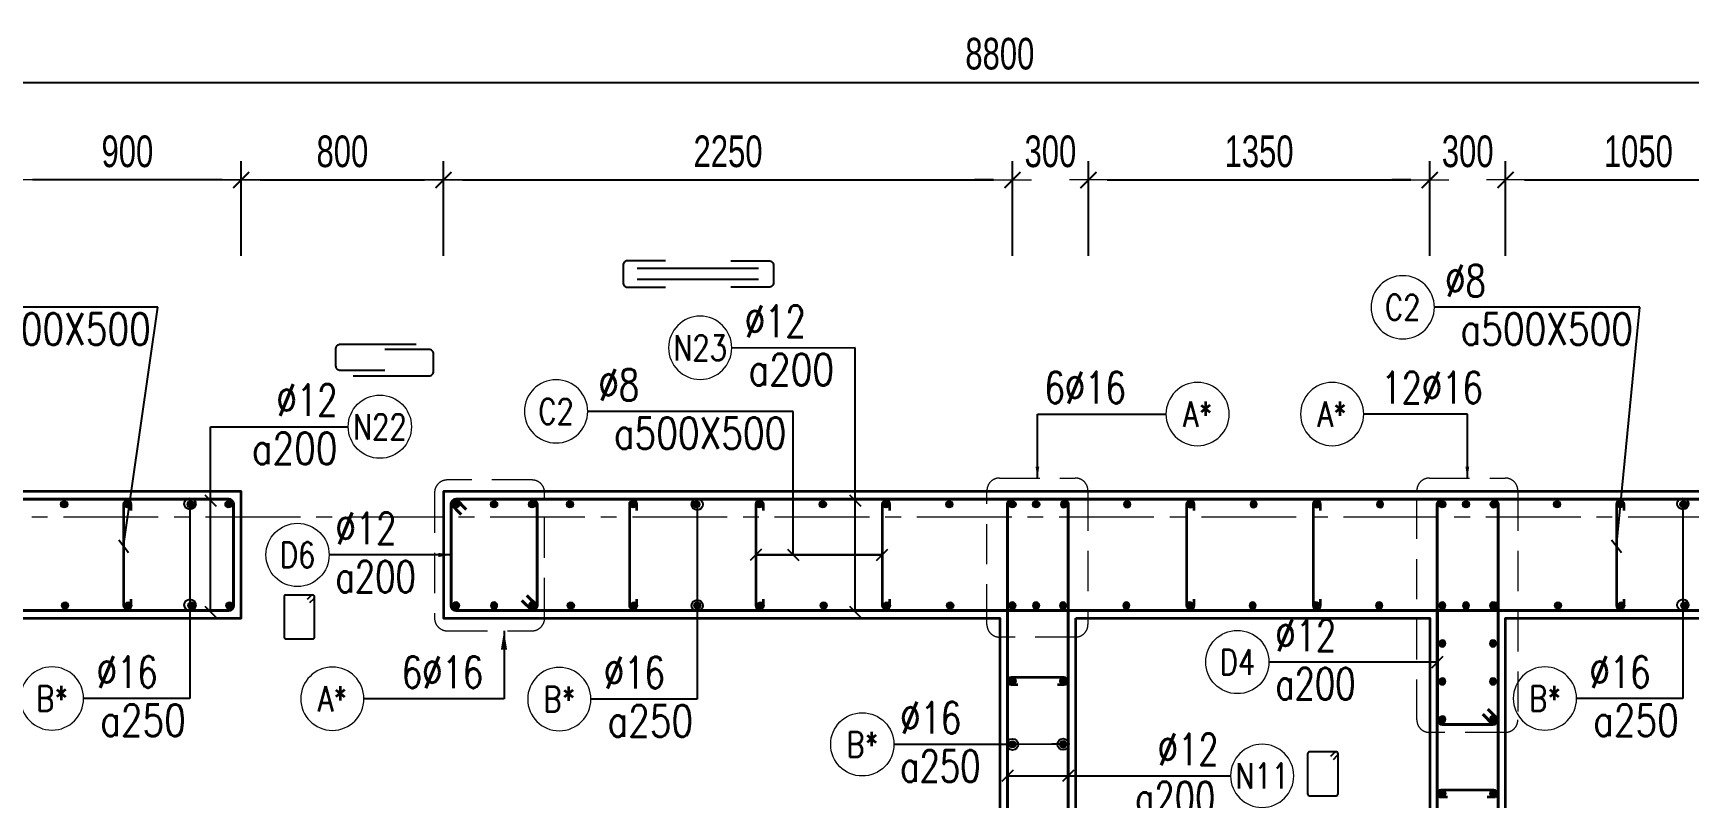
# Model space of a CAD drawing. Header units: millimetres. Extents: x 931337 to 1117500, y 19732 to 157199.
# Drawn here: x 948426 to 954974, y 116339 to 119362 of the extents above; entities that cross this region are included whole.
import ezdxf
from ezdxf.enums import TextEntityAlignment as Align

# ---------------------------------------------------------------- set-up
doc = ezdxf.new("R2010")
doc.units = ezdxf.units.MM
doc.header["$MEASUREMENT"] = 0
for name, pattern in [('HIDDEN', [9.525, 6.35, -3.175]), ('HIDDEN2', [4.7625, 3.175, -1.5875]), ('HT_Grid$0$CENTER2', [1.125, 0.75, -0.125, 0.125, -0.125])]:
    doc.linetypes.add(name, pattern=pattern)
doc.layers.get('0').update_dxf_attribs({"lineweight": 20})
doc.layers.get('Defpoints').update_dxf_attribs({"color": 151, "lineweight": 9})
for name, color, linetype in [('Hidden', 9, 'HIDDEN'), ('Leader', 6, 'Continuous'), ('Ligature', 1, 'Continuous')]:
    doc.layers.add(name, color=color, linetype=linetype)
for name, color, linetype, lineweight in [('HT_Grid$0$NDC_S_AXIS', 5, 'HT_Grid$0$CENTER2', 13), ('KC-LEADER', 153, 'Continuous', 18), ('KC-THEP', 6, 'Continuous', 40), ('NDC_S_DIM', 1, 'Continuous', 15), ('NDC_S_HIDDEN', 8, 'HIDDEN2', 13), ('NDC_S_LEADER', 1, 'Continuous', 15), ('NDC_S_REBAR', 4, 'Continuous', 35), ('NDC_S_STIRRUP', 4, 'Continuous', 40), ('NDC_S_VN TEXT', 7, 'Continuous', 20), ('NDC_S_WALL', 6, 'Continuous', 35)]:
    doc.layers.add(name, color=color, linetype=linetype, lineweight=lineweight)
doc.styles.add('NDC_ARIAL', font='arial.ttf', dxfattribs={"width": 0.85})
doc.styles.add('NDC_DIM', font='', dxfattribs={"width": 0.75})
doc.styles.add('NDC_EN TXT', font='romans.shx', dxfattribs={"width": 0.8})
doc.styles.get('NDC_DIM').set_extended_font_data('Dotum')
doc.dimstyles.new('NDC_1-50', dxfattribs={"dimscale": 50, "dimtxt": 2.5, "dimasz": 1, "dimexe": 1.5, "dimexo": 0, "dimgap": 0.8, "dimtad": 1, "dimdec": 0, "dimdsep": 46, "dimtxsty": 'NDC_ARIAL', "dimblk": 'DIMMARK', "dimcen": 49999.938995, "dimdle": 1.5, "dimclrd": 1, "dimclre": 1, "dimclrt": 3, "dimadec": 0, "dimazin": 0, "dimtfac": 1, "dimtdec": 0, "dimtix": 1, "dimtmove": 2, "dimatfit": 3, "dimfxl": 1, "dimarcsym": 0})
doc.dimstyles.new('NDC_dim_30', dxfattribs={"dimscale": 30, "dimtxt": 2.5, "dimasz": 1.5, "dimexe": 1.5, "dimexo": 2.5, "dimgap": 1, "dimtad": 1, "dimdec": 0, "dimzin": 0, "dimdsep": 46, "dimtxsty": 'NDC_DIM', "dimblk": 'DIMMARK', "dimcen": 0.09, "dimdle": 1.2, "dimclrd": 1, "dimclre": 1, "dimclrt": 3, "dimadec": 0, "dimazin": 0, "dimtfac": 1, "dimtdec": 0, "dimtix": 1, "dimtofl": 0, "dimtmove": 0, "dimatfit": 3, "dimfxl": 6, "dimfxlon": 1, "dimtolj": 1, "dimtzin": 0, "dimarcsym": 0})
doc.dimstyles.new('NDC_dim_50', dxfattribs={"dimscale": 50, "dimtxt": 2.5, "dimasz": 1.5, "dimexe": 1.5, "dimexo": 2.5, "dimgap": 1, "dimtad": 1, "dimdec": 0, "dimzin": 0, "dimdsep": 46, "dimtxsty": 'NDC_DIM', "dimblk": 'DIMMARK', "dimcen": 0.09, "dimdle": 1.2, "dimclrd": 1, "dimclre": 1, "dimclrt": 3, "dimadec": 0, "dimazin": 0, "dimtfac": 1, "dimtdec": 0, "dimtix": 1, "dimtofl": 0, "dimtmove": 0, "dimatfit": 3, "dimfxl": 6, "dimfxlon": 1, "dimtolj": 1, "dimtzin": 0, "dimarcsym": 0})

# ---------------------------------------------------------------- blocks, each defined once
blk = doc.blocks.new('THEP')
at = {"layer": 'KC-LEADER', "color": 6}
blk.add_circle((0, 0), 14, dxfattribs=at)
at = {"layer": 'KC-THEP'}
for p, q in [((-14, 0), (14, 0)), ((9.9, 9.9), (-9.9, -9.9)), ((-9.9, 9.9), (9.9, -9.9)), ((0, 14), (0, -14))]:
    blk.add_line(p, q, dxfattribs=at)
blk = doc.blocks.new('DIMMARK')
at = {"layer": 'NDC_S_DIM', "color": 1}
blk.add_line((-1.5, 0), (1, 0), dxfattribs=at)
at = {"layer": 'NDC_S_DIM', "color": 2, "const_width": 0.1}
blk.add_lwpolyline([(-0.424, -0.424), (0.424, 0.424)], dxfattribs=at)
blk = doc.blocks.new('*U10')
blk.add_circle((2.5, 0), 2.5)
at = {"layer": 'NDC_S_VN TEXT', "color": 3, "style": 'NDC_EN TXT'}
for tag, width, p in [('DK2', 0.75, (-0.85, 0.85)), ('KC2', 0.8, (-0.85, -2.97))]:
    blk.add_attdef(tag, text='', height=2.5, dxfattribs=dict(at, width=width)).set_placement(p, align=Align.RIGHT)
at = {"layer": 'NDC_S_VN TEXT', "color": 7, "style": 'NDC_EN TXT', "width": 0.8}
blk.add_attdef('SH3', text='', height=2, dxfattribs=at).set_placement((2.5, 0), align=Align.MIDDLE)
blk = doc.blocks.new('*U13')
blk.add_circle((-2.5, 0), 2.5)
at = {"layer": 'NDC_S_VN TEXT', "color": 3, "style": 'NDC_EN TXT', "width": 0.75}
blk.add_attdef('DK1', (0.5, 0.85), '', height=2.5, dxfattribs=at)
at = {"layer": 'NDC_S_VN TEXT', "color": 7, "style": 'NDC_EN TXT', "width": 0.8}
blk.add_attdef('SH2', text='', height=2, dxfattribs=at).set_placement((-2.5, 0), align=Align.MIDDLE)
blk = doc.blocks.new('*U11')
blk.add_circle((-2.5, 0), 2.5)
at = {"layer": 'NDC_S_VN TEXT', "color": 3, "style": 'NDC_EN TXT', "width": 0.75}
for tag, p in [('DK1', (0.5, 0.85)), ('KC1', (0.5, -2.97))]:
    blk.add_attdef(tag, p, '', height=2.5, dxfattribs=at)
at = {"layer": 'NDC_S_VN TEXT', "color": 7, "style": 'NDC_EN TXT', "width": 0.8}
blk.add_attdef('SH2', text='', height=2, dxfattribs=at).set_placement((-2.5, 0), align=Align.MIDDLE)
blk = doc.blocks.new('*D1143')
at = {"layer": 'Defpoints', "color": 0, "transparency": 16777216}
for p in [(952599.2, 118781.1), (952299.2, 117049.4), (952599.2, 117049.4)]:
    blk.add_point(p, dxfattribs=at)
at = {"layer": 'NDC_S_DIM', "color": 1, "lineweight": -2, "transparency": 16777216}
for p, q in [((952299.2, 118481.1), (952299.2, 118856.1)), ((952599.2, 118481.1), (952599.2, 118856.1)), ((952224.2, 118781.1), (952149.2, 118781.1)), ((952674.2, 118781.1), (952749.2, 118781.1))]:
    blk.add_line(p, q, dxfattribs=at)
at = {"layer": 'NDC_S_DIM', "color": 1, "lineweight": -2, "transparency": 16777216, "xscale": 75, "yscale": 75, "zscale": 75}
blk.add_blockref('DIMMARK', (952299.2, 118781.1), dxfattribs=at)
at = {"layer": 'NDC_S_DIM', "color": 1, "lineweight": -2, "transparency": 16777216, "xscale": 75, "yscale": 75, "zscale": 75, "rotation": 180}
blk.add_blockref('DIMMARK', (952599.2, 118781.1), dxfattribs=at)
at = {"layer": 'NDC_S_DIM', "color": 3, "transparency": 16777216, "insert": (952449.2, 118893.6), "char_height": 125, "attachment_point": 5, "style": 'NDC_DIM'}
blk.add_mtext('\\A1;300', dxfattribs=at)
blk = doc.blocks.new('*D1144')
at = {"layer": 'Defpoints', "color": 0, "transparency": 16777216}
for p in [(950049.5, 118781.1), (949249.2, 117519.4), (950049.5, 117519.4)]:
    blk.add_point(p, dxfattribs=at)
at = {"layer": 'NDC_S_DIM', "color": 1, "lineweight": -2, "transparency": 16777216}
for p, q in [((949249.2, 118481.1), (949249.2, 118856.1)), ((950049.5, 118481.1), (950049.5, 118856.1)), ((949324.2, 118781.1), (949974.5, 118781.1))]:
    blk.add_line(p, q, dxfattribs=at)
at = {"layer": 'NDC_S_DIM', "color": 1, "lineweight": -2, "transparency": 16777216, "xscale": 75, "yscale": 75, "zscale": 75, "rotation": 180}
blk.add_blockref('DIMMARK', (949249.2, 118781.1), dxfattribs=at)
at = {"layer": 'NDC_S_DIM', "color": 1, "lineweight": -2, "transparency": 16777216, "xscale": 75, "yscale": 75, "zscale": 75}
blk.add_blockref('DIMMARK', (950049.5, 118781.1), dxfattribs=at)
at = {"layer": 'NDC_S_DIM', "color": 3, "transparency": 16777216, "insert": (949649.4, 118893.6), "char_height": 125, "attachment_point": 5, "style": 'NDC_DIM'}
blk.add_mtext('\\A1;800', dxfattribs=at)
blk = doc.blocks.new('*D1145')
at = {"layer": 'Defpoints', "color": 0, "transparency": 16777216}
for p in [(952299.2, 118781.1), (950049.5, 117519.4), (952299.2, 117049.4)]:
    blk.add_point(p, dxfattribs=at)
at = {"layer": 'NDC_S_DIM', "color": 1, "lineweight": -2, "transparency": 16777216}
for p, q in [((950049.5, 118481.1), (950049.5, 118856.1)), ((952299.2, 118481.1), (952299.2, 118856.1)), ((950124.5, 118781.1), (952224.2, 118781.1))]:
    blk.add_line(p, q, dxfattribs=at)
at = {"layer": 'NDC_S_DIM', "color": 1, "lineweight": -2, "transparency": 16777216, "xscale": 75, "yscale": 75, "zscale": 75, "rotation": 180}
blk.add_blockref('DIMMARK', (950049.5, 118781.1), dxfattribs=at)
at = {"layer": 'NDC_S_DIM', "color": 1, "lineweight": -2, "transparency": 16777216, "xscale": 75, "yscale": 75, "zscale": 75}
blk.add_blockref('DIMMARK', (952299.2, 118781.1), dxfattribs=at)
at = {"layer": 'NDC_S_DIM', "color": 3, "transparency": 16777216, "insert": (951174.4, 118893.6), "char_height": 125, "attachment_point": 5, "style": 'NDC_DIM'}
blk.add_mtext('\\A1;2250', dxfattribs=at)
blk = doc.blocks.new('*D1146')
at = {"layer": 'Defpoints', "color": 0, "transparency": 16777216}
for p in [(956649.2, 119166.9), (956649.2, 118263.9), (947849.2, 117469.7)]:
    blk.add_point(p, dxfattribs=at)
at = {"layer": 'NDC_S_DIM', "color": 1, "lineweight": -2, "transparency": 16777216}
for p, q in [((947849.2, 118866.9), (947849.2, 119241.9)), ((956649.2, 118866.9), (956649.2, 119241.9)), ((947924.2, 119166.9), (956574.2, 119166.9))]:
    blk.add_line(p, q, dxfattribs=at)
at = {"layer": 'NDC_S_DIM', "color": 1, "lineweight": -2, "transparency": 16777216, "xscale": 75, "yscale": 75, "zscale": 75, "rotation": 180}
blk.add_blockref('DIMMARK', (947849.2, 119166.9), dxfattribs=at)
at = {"layer": 'NDC_S_DIM', "color": 1, "lineweight": -2, "transparency": 16777216, "xscale": 75, "yscale": 75, "zscale": 75}
blk.add_blockref('DIMMARK', (956649.2, 119166.9), dxfattribs=at)
at = {"layer": 'NDC_S_DIM', "color": 3, "transparency": 16777216, "insert": (952249.2, 119279.5), "char_height": 125, "attachment_point": 5, "style": 'NDC_DIM'}
blk.add_mtext('\\A1;8800', dxfattribs=at)
blk = doc.blocks.new('*D1149')
at = {"layer": 'Defpoints', "color": 0, "ltscale": 200, "transparency": 16777216}
for p in [(948349.2, 118781.1), (949249.2, 117519.4), (948349.2, 117049.4)]:
    blk.add_point(p, dxfattribs=at)
at = {"layer": 'NDC_S_DIM', "color": 1, "lineweight": -2, "ltscale": 200, "transparency": 16777216}
for p, q in [((948349.2, 118481.1), (948349.2, 118856.1)), ((949249.2, 118481.1), (949249.2, 118856.1)), ((949174.2, 118781.1), (948424.2, 118781.1))]:
    blk.add_line(p, q, dxfattribs=at)
at = {"layer": 'NDC_S_DIM', "color": 1, "lineweight": -2, "ltscale": 200, "transparency": 16777216, "xscale": 75, "yscale": 75, "zscale": 75, "rotation": 180}
blk.add_blockref('DIMMARK', (948349.2, 118781.1), dxfattribs=at)
at = {"layer": 'NDC_S_DIM', "color": 1, "lineweight": -2, "ltscale": 200, "transparency": 16777216, "xscale": 75, "yscale": 75, "zscale": 75}
blk.add_blockref('DIMMARK', (949249.2, 118781.1), dxfattribs=at)
at = {"layer": 'NDC_S_DIM', "color": 3, "ltscale": 200, "transparency": 16777216, "insert": (948799.2, 118893.6), "char_height": 125, "attachment_point": 5, "style": 'NDC_DIM'}
blk.add_mtext('\\A1;900', dxfattribs=at)
blk = doc.blocks.new('*U1100')
at = {"layer": 'KC-THEP', "rotation": 9.66856443638095}
for p in [(-1.8, 200), (1.8, -200)]:
    blk.add_blockref('THEP', p, dxfattribs=at)
blk = doc.blocks.new('*U1099')
at = {"layer": 'NDC_S_HIDDEN', "color": 0, "linetype": 'ByBlock', "lineweight": -2, "transparency": 16777216}
for p in [(0, 0), (250, 0), (500, 0), (750, 0), (1000, 0)]:
    blk.add_blockref('*U1100', p, dxfattribs=at)
blk = doc.blocks.new('A$C72321851')
at = {"layer": 'Ligature'}
for points in [[(-60.9, -129.3), (-60.9, 170.9, -0.414214), (-43.3, 188.5), (25.8, 188.5, -0.414214), (43.4, 170.9), (43.4, -4.3)], [(-39.7, -4.3), (-39.7, -179.5, 0.414214), (-22.1, -197.1), (47, -197.1, 0.414214), (64.6, -179.5), (64.6, 120.7)]]:
    blk.add_lwpolyline(points, format="xyb", dxfattribs=at)
blk = doc.blocks.new('*U9')
blk.add_circle((2.5, 0), 2.5)
at = {"layer": 'NDC_S_VN TEXT', "color": 3, "style": 'NDC_EN TXT', "width": 0.75}
blk.add_attdef('DK2', text='', height=2.5, dxfattribs=at).set_placement((-0.85, 0.85), align=Align.RIGHT)
at = {"layer": 'NDC_S_VN TEXT', "color": 7, "style": 'NDC_EN TXT', "width": 0.8}
blk.add_attdef('SH3', text='', height=2, dxfattribs=at).set_placement((2.5, 0), align=Align.MIDDLE)
blk = doc.blocks.new('*D1121')
at = {"layer": 'Defpoints', "color": 0, "ltscale": 200, "transparency": 16777216}
for p in [(953949.2, 118781.1), (953949.2, 117453.1), (952599.2, 117049.4)]:
    blk.add_point(p, dxfattribs=at)
at = {"layer": 'NDC_S_DIM', "color": 1, "lineweight": -2, "ltscale": 200, "transparency": 16777216}
for p, q in [((952599.2, 118481.1), (952599.2, 118856.1)), ((953949.2, 118481.1), (953949.2, 118856.1)), ((952674.2, 118781.1), (953874.2, 118781.1))]:
    blk.add_line(p, q, dxfattribs=at)
at = {"layer": 'NDC_S_DIM', "color": 1, "lineweight": -2, "ltscale": 200, "transparency": 16777216, "xscale": 75, "yscale": 75, "zscale": 75, "rotation": 180}
blk.add_blockref('DIMMARK', (952599.2, 118781.1), dxfattribs=at)
at = {"layer": 'NDC_S_DIM', "color": 1, "lineweight": -2, "ltscale": 200, "transparency": 16777216, "xscale": 75, "yscale": 75, "zscale": 75}
blk.add_blockref('DIMMARK', (953949.2, 118781.1), dxfattribs=at)
at = {"layer": 'NDC_S_DIM', "color": 3, "ltscale": 200, "transparency": 16777216, "insert": (953274.2, 118893.6), "char_height": 125, "attachment_point": 5, "style": 'NDC_DIM'}
blk.add_mtext('\\A1;1350', dxfattribs=at)
blk = doc.blocks.new('*D1122')
at = {"layer": 'Defpoints', "color": 0, "ltscale": 200, "transparency": 16777216}
for p in [(954249.2, 118781.1), (953949.2, 117453.1), (954249.2, 117049.4)]:
    blk.add_point(p, dxfattribs=at)
at = {"layer": 'NDC_S_DIM', "color": 1, "lineweight": -2, "ltscale": 200, "transparency": 16777216}
for p, q in [((953949.2, 118481.1), (953949.2, 118856.1)), ((954249.2, 118481.1), (954249.2, 118856.1)), ((953874.2, 118781.1), (953799.2, 118781.1)), ((954324.2, 118781.1), (954399.2, 118781.1))]:
    blk.add_line(p, q, dxfattribs=at)
at = {"layer": 'NDC_S_DIM', "color": 1, "lineweight": -2, "ltscale": 200, "transparency": 16777216, "xscale": 75, "yscale": 75, "zscale": 75}
blk.add_blockref('DIMMARK', (953949.2, 118781.1), dxfattribs=at)
at = {"layer": 'NDC_S_DIM', "color": 1, "lineweight": -2, "ltscale": 200, "transparency": 16777216, "xscale": 75, "yscale": 75, "zscale": 75, "rotation": 180}
blk.add_blockref('DIMMARK', (954249.2, 118781.1), dxfattribs=at)
at = {"layer": 'NDC_S_DIM', "color": 3, "ltscale": 200, "transparency": 16777216, "insert": (954099.2, 118893.6), "char_height": 125, "attachment_point": 5, "style": 'NDC_DIM'}
blk.add_mtext('\\A1;300', dxfattribs=at)
blk = doc.blocks.new('*D1123')
at = {"layer": 'Defpoints', "color": 0, "ltscale": 200, "transparency": 16777216}
for p in [(955299.2, 118781.1), (954249.2, 117049.4), (955299.2, 117049.4)]:
    blk.add_point(p, dxfattribs=at)
at = {"layer": 'NDC_S_DIM', "color": 1, "lineweight": -2, "ltscale": 200, "transparency": 16777216}
for p, q in [((954249.2, 118481.1), (954249.2, 118856.1)), ((955299.2, 118481.1), (955299.2, 118856.1)), ((954324.2, 118781.1), (955224.2, 118781.1))]:
    blk.add_line(p, q, dxfattribs=at)
at = {"layer": 'NDC_S_DIM', "color": 1, "lineweight": -2, "ltscale": 200, "transparency": 16777216, "xscale": 75, "yscale": 75, "zscale": 75, "rotation": 180}
blk.add_blockref('DIMMARK', (954249.2, 118781.1), dxfattribs=at)
at = {"layer": 'NDC_S_DIM', "color": 1, "lineweight": -2, "ltscale": 200, "transparency": 16777216, "xscale": 75, "yscale": 75, "zscale": 75}
blk.add_blockref('DIMMARK', (955299.2, 118781.1), dxfattribs=at)
at = {"layer": 'NDC_S_DIM', "color": 3, "ltscale": 200, "transparency": 16777216, "insert": (954774.2, 118893.6), "char_height": 125, "attachment_point": 5, "style": 'NDC_DIM'}
blk.add_mtext('\\A1;1050', dxfattribs=at)
blk = doc.blocks.new('A$C7BC65A55')
at = {"layer": 'Ligature'}
for p, q in [((-15.2, 372, 0), (-15.2, 38.5, 0)), ((15.2, 372, 0), (15.2, 38.5, 0))]:
    blk.add_line(p, q, dxfattribs=at)
for points in [[(-36.2, 296.5), (-36.2, 400.9, -0.414214), (-24, 413.1), (24, 413.1, -0.414214), (36.2, 400.9), (36.2, 296.5)], [(-36.2, 116.5), (-36.2, 12.2, 0.414214), (-24, 0), (24, 0, 0.414214), (36.2, 12.2), (36.2, 116.5)]]:
    blk.add_lwpolyline(points, format="xyb", dxfattribs=at)

msp = doc.modelspace()

# ---------------------------------------------------------------- linework, layer by layer
at = {"layer": 'HT_Grid$0$NDC_S_AXIS', "ltscale": 500}
msp.add_line((945733.645, 117449.387), (961980.099, 117449.387), dxfattribs=at)
at = {"layer": 'Ligature'}
for points in [[(949521.218, 117110.953), (949537.184, 117126.919, 0.66817864), (949531.41, 117140.857), (949426.781, 117140.857, 0.41421356), (949418.617, 117132.693), (949418.617, 116975.585, 0.41421356), (949426.781, 116967.42), (949531.41, 116967.42, 0.41421356), (949539.575, 116975.585), (949539.575, 117132.693, 0.66817864), (949525.637, 117138.466), (949509.671, 117122.5)], [(953568.423, 116491.321), (953584.389, 116507.287, 0.66817864), (953578.616, 116521.225), (953473.987, 116521.225, 0.41421356), (953465.822, 116513.06), (953465.822, 116355.953, 0.41421356), (953473.987, 116347.788), (953578.616, 116347.788, 0.41421356), (953586.781, 116355.953), (953586.781, 116513.06, 0.66817864), (953572.843, 116518.834), (953556.877, 116502.868)]]:
    msp.add_lwpolyline(points, format="xyb", dxfattribs=at)
at = {"layer": 'NDC_S_HIDDEN', "ltscale": 50}
for points in [[(950399.189, 117595.545), (950063.965, 117595.545, 0.41421356), (950013.965, 117545.545), (950013.965, 117049.387, 0.41421356), (950063.965, 116999.387), (950399.189, 116999.387, 0.41421356), (950449.189, 117049.387), (950449.189, 117545.545, 0.41421356)], [(952248.028, 117603.215), (952547.629, 117603.215, -0.41421356), (952597.629, 117553.215), (952597.629, 117024.417, -0.41421356), (952547.629, 116974.417), (952248.028, 116974.417, -0.41421356), (952198.028, 117024.417), (952198.028, 117553.215, -0.41421356)], [(953948.028, 117603.215), (954247.629, 117603.215, -0.41421356), (954297.629, 117553.215), (954297.629, 116647.989, -0.41421356), (954247.629, 116597.989), (953948.028, 116597.989, -0.41421356), (953898.028, 116647.989), (953898.028, 117553.215, -0.41421356)]]:
    msp.add_lwpolyline(points, format="xyb", close=True, dxfattribs=at)
at = {"layer": 'NDC_S_REBAR'}
for points in [[(948814.189, 117474.387), (948814.189, 117499.387, 1), (948784.189, 117499.387), (948784.189, 117099.387, 1), (948814.189, 117099.387), (948814.189, 117124.387)], [(950814.189, 117474.387), (950814.189, 117499.387, 1), (950784.189, 117499.387), (950784.189, 117099.387, 1), (950814.189, 117099.387), (950814.189, 117124.387)], [(951314.189, 117474.387), (951314.189, 117499.387, 1), (951284.189, 117499.387), (951284.189, 117099.387, 1), (951314.189, 117099.387), (951314.189, 117124.387)], [(951814.189, 117474.387), (951814.189, 117499.387, 1), (951784.189, 117499.387), (951784.189, 117099.387, 1), (951814.189, 117099.387), (951814.189, 117124.387)], [(953017.701, 117474.387), (953017.701, 117499.387, 1), (952987.701, 117499.387), (952987.701, 117099.387, 1), (953017.701, 117099.387), (953017.701, 117124.387)], [(953517.701, 117474.387), (953517.701, 117499.387, 1), (953487.701, 117499.387), (953487.701, 117099.387, 1), (953517.701, 117099.387), (953517.701, 117124.387)], [(954717.701, 117474.387), (954717.701, 117499.387, 1), (954687.701, 117499.387), (954687.701, 117099.387, 1), (954717.701, 117099.387), (954717.701, 117124.387)], [(952319.74, 116785.633), (952294.74, 116785.633, -1), (952294.74, 116815.633), (952501.764, 116815.633, -1), (952501.764, 116785.633), (952476.764, 116785.633)], [(954019.74, 116341.367), (953994.74, 116341.367, -1), (953994.74, 116371.367), (954201.764, 116371.367, -1), (954201.764, 116341.367), (954176.764, 116341.367)]]:
    msp.add_lwpolyline(points, format="xyb", dxfattribs=at)
at = {"layer": 'NDC_S_STIRRUP'}
for points in [[(947939.189, 117479.387), (947899.189, 117519.387, 0.41421356), (947879.189, 117499.387), (947879.189, 117099.387, 0.41421356), (947899.189, 117079.387), (949199.189, 117079.387, 0.41421356), (949219.189, 117099.387), (949219.189, 117499.387, 0.41421356), (949199.189, 117519.387), (947899.189, 117519.387, 0.41421356), (947879.189, 117499.387), (947919.189, 117459.387)], [(950139.189, 117479.387), (950099.189, 117519.387, 0.41421356), (950079.189, 117499.387), (950079.189, 117099.387, 0.41421356), (950099.189, 117079.387), (955249.189, 117079.387, 0.41421356), (955269.189, 117099.387), (955269.189, 117499.387, 0.41421356), (955249.189, 117519.387), (950099.189, 117519.387, 0.41421356), (950079.189, 117499.387), (950119.189, 117459.387)], [(950379.189, 117139.387), (950419.189, 117099.387, -0.41421356), (950399.189, 117079.387), (950099.189, 117079.387, -0.41421356), (950079.189, 117099.387), (950079.189, 117499.387, -0.41421356), (950099.189, 117519.387), (950399.189, 117519.387, -0.41421356), (950419.189, 117499.387), (950419.189, 117099.387, -0.41421356), (950399.189, 117079.387), (950359.189, 117119.387)], [(952479.189, 115139.387), (952519.189, 115099.387, -0.41421356), (952499.189, 115079.387), (952299.189, 115079.387, -0.41421356), (952279.189, 115099.387), (952279.189, 117499.387, -0.41421356), (952299.189, 117519.387), (952499.189, 117519.387, -0.41421356), (952519.189, 117499.387), (952519.189, 115099.387, -0.41421356), (952499.189, 115079.387), (952459.189, 115119.387)], [(954179.189, 110339.387), (954219.189, 110299.387, -0.41421356), (954199.189, 110279.387), (953999.189, 110279.387, -0.41421356), (953979.189, 110299.387), (953979.189, 117499.387, -0.41421356), (953999.189, 117519.387), (954199.189, 117519.387, -0.41421356), (954219.189, 117499.387), (954219.189, 110299.387, -0.41421356), (954199.189, 110279.387), (954159.189, 110319.387)], [(954179.3, 116689.387), (954219.3, 116649.387, -0.41421356), (954199.3, 116629.387), (953999.3, 116629.387, -0.41421356), (953979.3, 116649.387), (953979.189, 117499.387, -0.41421356), (953999.189, 117519.387), (954199.189, 117519.387, -0.41421356), (954219.189, 117499.387), (954219.3, 116649.387, -0.41421356), (954199.3, 116629.387), (954159.3, 116669.387)]]:
    msp.add_lwpolyline(points, format="xyb", dxfattribs=at)
at = {"layer": 'NDC_S_WALL'}
for points in [[(955299.189, 117549.387), (950049.189, 117549.387), (950049.189, 117049.387), (952249.189, 117049.387), (952249.189, 115349.387), (948349.189, 115349.387), (948349.189, 117049.387), (949249.189, 117049.387), (949249.189, 117549.387), (947849.189, 117549.387), (947849.189, 108349.387), (951349.189, 108349.387), (951349.189, 110299.387), (951049.189, 110299.387), (951049.189, 109649.387), (948349.189, 109649.387), (948349.189, 115049.387), (951049.189, 115049.387), (951049.189, 114399.387), (951349.189, 114399.387), (951349.189, 115049.387), (952549.189, 115049.387), (952549.189, 117049.387)], [(952549.189, 117049.387), (953949.189, 117049.387), (953949.189, 110449.387), (953199.189, 110449.387), (953199.189, 110249.387), (954249.189, 110249.387), (954249.189, 114849.387), (957049.189, 114849.387), (957049.189, 108849.387), (952749.189, 108849.387), (952749.189, 108349.387), (960349.206, 108349.387)], [(957049.189, 115149.387), (954249.189, 115149.387), (954249.189, 117049.387), (955299.189, 117049.387)]]:
    msp.add_lwpolyline(points, dxfattribs=at)

# ---------------------------------------------------------------- block references
at = {"layer": 'Hidden', "xscale": 1.44, "yscale": 1.44, "zscale": 1.44, "rotation": 270}
msp.add_blockref('A$C7BC65A55', (950759.113, 118409.454, 0.03), dxfattribs=at)
at = {"layer": 'KC-THEP'}
for p, rotation in [((948549.189, 117499.387), 9.66856443638095), ((948799.189, 117499.387), 9.66856443638095), ((949049.189, 117499.387), 9.66856443638095), ((949199.189, 117499.387), 9.66856443638095), ((950099.189, 117499.387), 189.6685644363809), ((950249.189, 117499.387), 189.6685644363809), ((950399.189, 117499.387), 189.6685644363809), ((950549.189, 117499.387), 9.66856443638095), ((950799.189, 117499.387), 9.66856443638095), ((951049.189, 117499.387), 9.66856443638095), ((951299.189, 117499.387), 9.66856443638095), ((951549.189, 117499.387), 9.66856443638095), ((951799.189, 117499.387), 9.66856443638095), ((952049.189, 117499.387), 9.66856443638095), ((952299.189, 117499.387), 9.668564436380946), ((952392.784, 117499.387), 9.668564436380946), ((953999.189, 117499.387), 9.668564436380946), ((954092.784, 117499.387), 9.668564436380946), ((948552.701, 117099.387), 9.66856443638095), ((948802.701, 117099.387), 9.66856443638095), ((949052.701, 117099.387), 9.66856443638095), ((949202.701, 117099.387), 9.66856443638095), ((950552.701, 117099.387), 9.66856443638095), ((950802.701, 117099.387), 9.66856443638095), ((951052.701, 117099.387), 9.66856443638095), ((951302.701, 117099.387), 9.66856443638095), ((951552.701, 117099.387), 9.66856443638095), ((951802.701, 117099.387), 9.66856443638095), ((952052.701, 117099.387), 9.66856443638095), ((952299.217, 116800.633), 189.6685644363809), ((952299.217, 116550.633), 189.6685644363809), ((953999.217, 116356.367), 189.6685644363809)]:
    msp.add_blockref('THEP', p, dxfattribs=dict(at, rotation=rotation))
at = {"layer": 'KC-THEP', "xscale": -1}
for p, rotation in [((952502.701, 117499.387), 170.331435563619), ((952752.701, 117499.387), 170.331435563619), ((953002.701, 117499.387), 170.331435563619), ((953252.701, 117499.387), 170.331435563619), ((953502.701, 117499.387), 170.331435563619), ((953752.701, 117499.387), 170.331435563619), ((954202.701, 117499.387), 170.331435563619), ((950099.189, 117099.387), 350.3314355636191), ((950249.189, 117099.387), 350.3314355636191), ((950399.189, 117099.387), 350.3314355636191), ((952299.189, 117099.387), 170.331435563619), ((952392.784, 117099.387), 170.331435563619), ((952499.189, 117099.387), 170.331435563619), ((952749.189, 117099.387), 170.331435563619), ((952999.189, 117099.387), 170.331435563619), ((953249.189, 117099.387), 170.331435563619), ((953499.189, 117099.387), 170.331435563619), ((953749.189, 117099.387), 170.331435563619), ((953999.189, 117099.387), 170.331435563619), ((954092.784, 117099.387), 170.331435563619), ((954199.189, 117099.387), 170.331435563619), ((953999.189, 116949.387), 170.331435563619), ((954199.189, 116949.387), 170.331435563619), ((952499.189, 116800.934), 350.3314355636191), ((953999.189, 116799.387), 170.331435563619), ((954199.189, 116799.387), 170.331435563619), ((953999.189, 116649.387), 170.331435563619), ((954199.189, 116649.387), 170.331435563619), ((952499.189, 116550.934), 350.3314355636191), ((954199.189, 116356.667), 350.3314355636191)]:
    msp.add_blockref('THEP', p, dxfattribs=dict(at, rotation=rotation))
at = {"layer": 'Leader', "xscale": -1, "rotation": 270.0000000000001}
msp.add_blockref('A$C72321851', (949820.998, 118068.214), dxfattribs=at)
at = {"layer": 'NDC_S_HIDDEN'}
msp.add_blockref('*U1099', (954204.457, 117299.387), dxfattribs=at)
at = {"layer": 'NDC_S_VN TEXT'}
ref = msp.add_blockref('*U10', (948106.56, 118277.973), dxfattribs=dict(at, xscale=-50, yscale=50, zscale=50))
ref.add_attrib('SH3', 'C2', dxfattribs={"color": 7, "height": 100, "style": 'NDC_EN TXT', "width": 0.8}).set_placement((947981.56, 118277.973), align=Align.MIDDLE)
ref.add_attrib('DK2', '%%c8', dxfattribs={"color": 3, "height": 125, "style": 'NDC_EN TXT', "width": 0.75}).set_placement((948309.775, 118320.248), align=Align.RIGHT)
ref.add_attrib('KC2', 'a500X500', dxfattribs={"color": 3, "height": 125, "style": 'NDC_EN TXT', "width": 0.8}).set_placement((948891.917, 118129.346), align=Align.RIGHT)
ref = msp.add_blockref('*U10', (953967.48, 118277.973), dxfattribs=dict(at, xscale=-50, yscale=50, zscale=50))
ref.add_attrib('SH3', 'C2', dxfattribs={"color": 7, "height": 100, "style": 'NDC_EN TXT', "width": 0.8}).set_placement((953842.48, 118277.973), align=Align.MIDDLE)
ref.add_attrib('DK2', '%%c8', dxfattribs={"color": 3, "height": 125, "style": 'NDC_EN TXT', "width": 0.75}).set_placement((954170.694, 118320.248), align=Align.RIGHT)
ref.add_attrib('KC2', 'a500X500', dxfattribs={"color": 3, "height": 125, "style": 'NDC_EN TXT', "width": 0.8}).set_placement((954752.837, 118129.346), align=Align.RIGHT)
ref = msp.add_blockref('*U10', (951189.13, 118117.936), dxfattribs=dict(at, xscale=-50, yscale=50, zscale=50))
ref.add_attrib('SH3', 'N23', dxfattribs={"color": 7, "height": 100, "style": 'NDC_EN TXT', "width": 0.8}).set_placement((951064.13, 118117.936), align=Align.MIDDLE)
ref.add_attrib('DK2', '%%C12', dxfattribs={"color": 3, "height": 125, "style": 'NDC_EN TXT', "width": 0.75}).set_placement((951481.63, 118160.212), align=Align.RIGHT)
ref.add_attrib('KC2', 'a200', dxfattribs={"color": 3, "height": 125, "style": 'NDC_EN TXT', "width": 0.8}).set_placement((951593.535, 117969.309), align=Align.RIGHT)
ref = msp.add_blockref('*U10', (950619.403, 117866.73), dxfattribs=dict(at, xscale=-50, yscale=50, zscale=50))
ref.add_attrib('SH3', 'C2', dxfattribs={"color": 7, "height": 100, "style": 'NDC_EN TXT', "width": 0.8}).set_placement((950494.403, 117866.73), align=Align.MIDDLE)
ref.add_attrib('DK2', '%%c8', dxfattribs={"color": 3, "height": 125, "style": 'NDC_EN TXT', "width": 0.75}).set_placement((950822.617, 117909.005), align=Align.RIGHT)
ref.add_attrib('KC2', 'a500X500', dxfattribs={"color": 3, "height": 125, "style": 'NDC_EN TXT', "width": 0.8}).set_placement((951404.76, 117718.103), align=Align.RIGHT)
ref = msp.add_blockref('*U13', (952906.063, 117855.937), dxfattribs=dict(at, xscale=-50, yscale=50, zscale=50))
ref.add_attrib('SH2', 'A*', dxfattribs={"color": 7, "height": 100, "style": 'NDC_EN TXT', "width": 0.8}).set_placement((953031.063, 117855.937), align=Align.MIDDLE)
ref.add_attrib('DK1', '6%%C16', (952425.706, 117898.213), dxfattribs={"color": 3, "height": 125, "style": 'NDC_EN TXT', "width": 0.75})
ref = msp.add_blockref('*U9', (953688.201, 117856.119), dxfattribs=dict(at, xscale=-50, yscale=50, zscale=50))
ref.add_attrib('SH3', 'A*', dxfattribs={"color": 7, "height": 100, "style": 'NDC_EN TXT', "width": 0.8}).set_placement((953563.201, 117856.119), align=Align.MIDDLE)
ref.add_attrib('DK2', '12%%C16', dxfattribs={"color": 3, "height": 125, "style": 'NDC_EN TXT', "width": 0.75}).set_placement((954159.273, 117898.394), align=Align.RIGHT)
at = {"layer": 'NDC_S_VN TEXT', "xscale": 50, "yscale": 50, "zscale": 50}
for name, p, values in [('*U10', (949672.419, 117806.162), {'SH3': 'N22', 'DK2': '%%C12', 'KC2': 'a200'}), ('*U11', (949597.044, 117299.387), {'SH2': 'D6', 'DK1': '%%C12', 'KC1': 'a200'}), ('*U11', (953313.421, 116876.059), {'SH2': 'D4', 'DK1': '%%C12', 'KC1': 'a200'}), ('*U11', (951830.271, 116550.633), {'SH2': 'B*', 'DK1': '%%C16', 'KC1': 'a250'})]:
    msp.add_blockref(name, p, dxfattribs=at).add_auto_attribs(values)
at = {"layer": 'NDC_S_VN TEXT'}
ref = msp.add_blockref('*U10', (948626.156, 116731.86), dxfattribs=dict(at, xscale=-50, yscale=50, zscale=50))
ref.add_attrib('SH3', 'B*', dxfattribs={"color": 7, "height": 100, "style": 'NDC_EN TXT', "width": 0.8}).set_placement((948501.156, 116731.86), align=Align.MIDDLE)
ref.add_attrib('DK2', '%%C16', dxfattribs={"color": 3, "height": 125, "style": 'NDC_EN TXT', "width": 0.75}).set_placement((948918.656, 116774.136), align=Align.RIGHT)
ref.add_attrib('KC2', 'a250', dxfattribs={"color": 3, "height": 125, "style": 'NDC_EN TXT', "width": 0.8}).set_placement((949030.561, 116583.233), align=Align.RIGHT)
ref = msp.add_blockref('*U9', (949734.695, 116731.068), dxfattribs=dict(at, xscale=-50, yscale=50, zscale=50))
ref.add_attrib('SH3', 'A*', dxfattribs={"color": 7, "height": 100, "style": 'NDC_EN TXT', "width": 0.8}).set_placement((949609.695, 116731.068), align=Align.MIDDLE)
ref.add_attrib('DK2', '6%%C16', dxfattribs={"color": 3, "height": 125, "style": 'NDC_EN TXT', "width": 0.75}).set_placement((950205.766, 116773.344), align=Align.RIGHT)
ref = msp.add_blockref('*U10', (950632.09, 116729.403), dxfattribs=dict(at, xscale=-50, yscale=50, zscale=50))
ref.add_attrib('SH3', 'B*', dxfattribs={"color": 7, "height": 100, "style": 'NDC_EN TXT', "width": 0.8}).set_placement((950507.09, 116729.403), align=Align.MIDDLE)
ref.add_attrib('DK2', '%%C16', dxfattribs={"color": 3, "height": 125, "style": 'NDC_EN TXT', "width": 0.75}).set_placement((950924.59, 116771.678), align=Align.RIGHT)
ref.add_attrib('KC2', 'a250', dxfattribs={"color": 3, "height": 125, "style": 'NDC_EN TXT', "width": 0.8}).set_placement((951036.494, 116580.776), align=Align.RIGHT)
ref = msp.add_blockref('*U10', (954529.669, 116731.86), dxfattribs=dict(at, xscale=-50, yscale=50, zscale=50))
ref.add_attrib('SH3', 'B*', dxfattribs={"color": 7, "height": 100, "style": 'NDC_EN TXT', "width": 0.8}).set_placement((954404.669, 116731.86), align=Align.MIDDLE)
ref.add_attrib('DK2', '%%C16', dxfattribs={"color": 3, "height": 125, "style": 'NDC_EN TXT', "width": 0.75}).set_placement((954822.169, 116774.136), align=Align.RIGHT)
ref.add_attrib('KC2', 'a250', dxfattribs={"color": 3, "height": 125, "style": 'NDC_EN TXT', "width": 0.8}).set_placement((954934.073, 116583.233), align=Align.RIGHT)
ref = msp.add_blockref('*U11', (953161.577, 116426.195), dxfattribs=dict(at, xscale=-50, yscale=50, zscale=50))
ref.add_attrib('SH2', 'N11', dxfattribs={"color": 7, "height": 100, "style": 'NDC_EN TXT', "width": 0.8}).set_placement((953286.577, 116426.195), align=Align.MIDDLE)
ref.add_attrib('DK1', '%%C12', (952873.184, 116468.47), dxfattribs={"color": 3, "height": 125, "style": 'NDC_EN TXT', "width": 0.75})
ref.add_attrib('KC1', 'a200', (952783.898, 116277.568), dxfattribs={"color": 3, "height": 125, "style": 'NDC_EN TXT', "width": 0.75})

# ---------------------------------------------------------------- dimensions: what is measured, and where the dimension line sits
at = {"layer": 'NDC_S_DIM'}
dim = msp.add_linear_dim(base=(956649.189, 119166.93), p1=(947849.189, 117469.659), p2=(956649.189, 118263.872), dimstyle='NDC_dim_50', dxfattribs=at)
dim.commit()
dim.dimension.update_dxf_attribs({"geometry": '*D1146', "text_midpoint": (952249.189, 119279.515)})
at = {"layer": 'NDC_S_DIM', "ltscale": 200}
for base, p1, p2, picture, middle in [((948349.189, 118781.062), (949249.189, 117519.387), (948349.189, 117049.387), '*D1149', (948799.189, 118893.647)), ((953949.189, 118781.062), (952599.189, 117049.387), (953949.189, 117453.068), '*D1121', (953274.189, 118893.647)), ((954249.189, 118781.062), (953949.189, 117453.068), (954249.189, 117049.387), '*D1122', (954099.189, 118893.647)), ((955299.189, 118781.062), (954249.189, 117049.387), (955299.189, 117049.387), '*D1123', (954774.189, 118893.647))]:
    dim = msp.add_linear_dim(base=base, p1=p1, p2=p2, dimstyle='NDC_dim_50', override={"dimtmove": 1}, dxfattribs=at)
    dim.commit()
    dim.dimension.update_dxf_attribs({"geometry": picture, "text_midpoint": middle})
at = {"layer": 'NDC_S_DIM'}
for base, p1, p2, picture, middle in [((950049.529, 118781.062), (949249.189, 117519.387), (950049.529, 117519.387), '*D1144', (949649.359, 118893.647)), ((952299.189, 118781.062), (950049.529, 117519.387), (952299.189, 117049.387), '*D1145', (951174.359, 118893.647)), ((952599.189, 118781.062), (952299.189, 117049.387), (952599.189, 117049.387), '*D1143', (952449.189, 118893.647))]:
    dim = msp.add_linear_dim(base=base, p1=p1, p2=p2, dimstyle='NDC_dim_50', override={"dimtmove": 1}, dxfattribs=at)
    dim.commit()
    dim.dimension.update_dxf_attribs({"geometry": picture, "text_midpoint": middle})

# ---------------------------------------------------------------- leaders
at = {"layer": 'NDC_S_LEADER'}
for points, dimstyle, override in [([(948784.189, 117334.056), (948919.457, 118277.972), (948106.56, 118277.972)], 'NDC_dim_30', {"dimtad": 0, "dimldrblk": 'Oblique'}), ([(954687.701, 117334.056), (954780.376, 118277.972), (953967.48, 118277.972)], 'NDC_dim_30', {"dimtad": 0, "dimldrblk": 'Oblique'}), ([(951677.343, 117074.183), (951677.343, 118117.755), (951189.126, 118116.882)], 'NDC_dim_30', {"dimtad": 0, "dimldrblk": 'Oblique'}), ([(951677.343, 117514.183), (951677.343, 118117.755), (951189.126, 118116.882)], 'NDC_dim_30', {"dimtad": 0, "dimldrblk": 'Oblique'}), ([(951432.3, 117299.387), (951432.3, 117866.729), (950619.403, 117866.729)], 'NDC_dim_30', {"dimtad": 0, "dimldrblk": 'Oblique'}), ([(952397.828, 117603.215), (952397.828, 117855.937), (952906.063, 117855.937)], 'NDC_dim_30', {"dimtad": 0}), ([(954097.828, 117603.215), (954097.828, 117855.937), (953688.201, 117856.119)], 'NDC_dim_30', {"dimtad": 0}), ([(949127.68, 117074.254), (949127.68, 117805.981), (949672.419, 117805.981)], 'NDC_dim_30', {"dimtad": 0, "dimldrblk": 'Oblique'}), ([(949127.68, 117514.254), (949127.68, 117805.981), (949672.419, 117805.981)], 'NDC_dim_30', {"dimtad": 0, "dimldrblk": 'Oblique'}), ([(949046.768, 117501.573), (949046.768, 116731.679), (948626.157, 116731.679)], 'NDC_dim_30', {"dimgap": 1, "dimtad": 0, "dimldrblk": 'Origin'}), ([(951052.701, 117499.115), (951052.701, 116729.222), (950632.09, 116729.222)], 'NDC_dim_30', {"dimgap": 1, "dimtad": 0, "dimldrblk": 'Origin'}), ([(954950.28, 117501.573), (954950.28, 116731.679), (954529.669, 116731.679)], 'NDC_dim_30', {"dimgap": 1, "dimtad": 0, "dimldrblk": 'Origin'}), ([(950079.189, 117299.387), (949597.044, 117299.387)], 'NDC_1-50', {"dimgap": 0.8, "dimtad": 0}), ([(951284.189, 117299.387), (951784.189, 117299.387)], 'NDC_dim_30', {"dimtad": 0, "dimldrblk": 'Oblique'}), ([(951784.189, 117299.387), (951284.189, 117299.387)], 'NDC_dim_30', {"dimtad": 0, "dimldrblk": 'Oblique'}), ([(949046.768, 117101.573), (949046.768, 116731.679), (948626.157, 116731.679)], 'NDC_dim_30', {"dimgap": 1, "dimtad": 0, "dimldrblk": 'Origin'}), ([(951052.701, 117099.115), (951052.701, 116729.222), (950632.09, 116729.222)], 'NDC_dim_30', {"dimgap": 1, "dimtad": 0, "dimldrblk": 'Origin'}), ([(954950.28, 117101.573), (954950.28, 116731.679), (954529.669, 116731.679)], 'NDC_dim_30', {"dimgap": 1, "dimtad": 0, "dimldrblk": 'Origin'}), ([(950288.458, 116999.387), (950288.458, 116730.887), (949734.695, 116730.887)], 'NDC_dim_50', {"dimgap": 1, "dimtad": 0}), ([(953979.358, 116876.059), (953311.346, 116876.059)], 'NDC_dim_30', {"dimtad": 0, "dimldrblk": 'Oblique'}), ([(952499.189, 116550.934), (951830.271, 116550.633)], 'NDC_dim_30', {"dimtad": 0, "dimldrblk": 'Origin'}), ([(952299.217, 116550.633), (951830.271, 116550.633)], 'NDC_dim_30', {"dimtad": 0, "dimldrblk": 'Origin'}), ([(952279.189, 116426.014), (953161.577, 116426.014)], 'NDC_dim_30', {"dimtad": 0, "dimldrblk": 'Oblique'}), ([(952519.189, 116426.014), (953161.577, 116426.014)], 'NDC_dim_30', {"dimtad": 0, "dimldrblk": 'Oblique'})]:
    msp.add_leader(points, dimstyle=dimstyle, override=override, dxfattribs=at)

doc.saveas('drawing.dxf')
